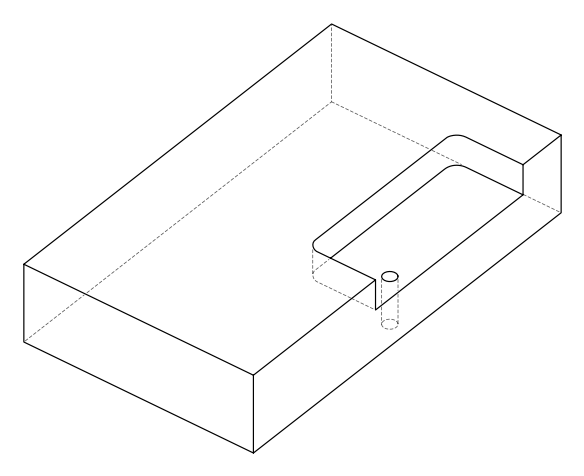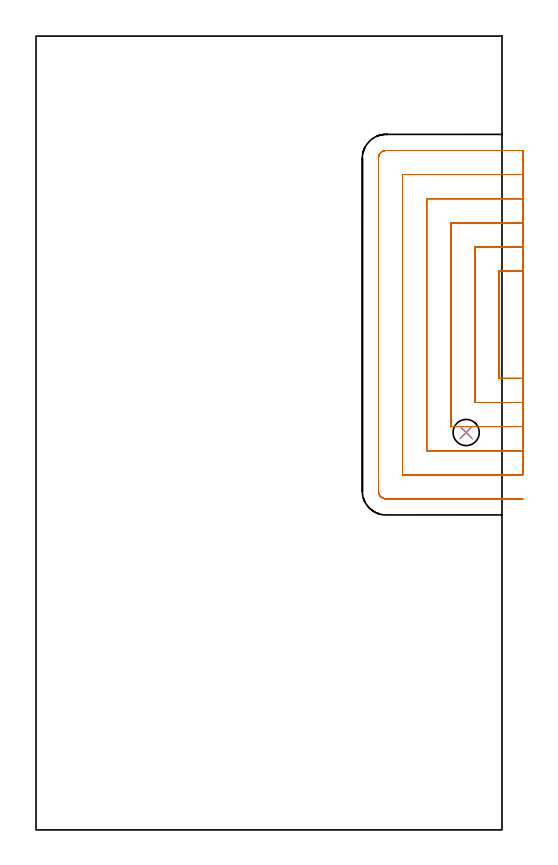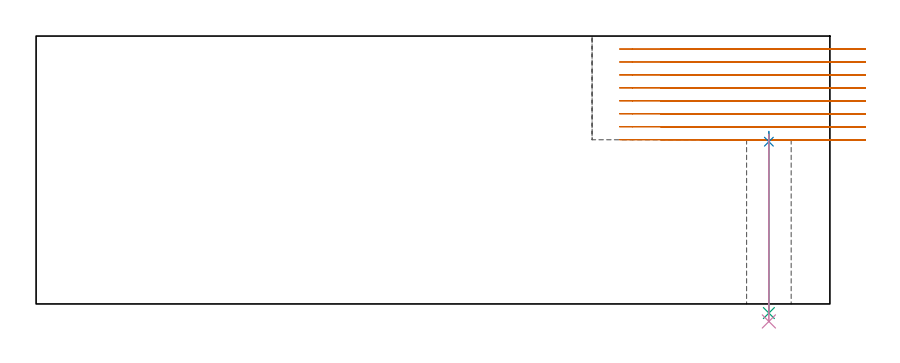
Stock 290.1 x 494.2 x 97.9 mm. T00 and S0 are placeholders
(PLAN: 4 operations, 3 tool changes, 47.6 min)
(1 MILL_SLOT | SLOT_PARTIAL_RECTANGULAR | UGT0201_094 | Follow Part, ap 5, ae 75% | 47 min | 776807 mm3)
(2 SPOT_DRILL | STEP1HOLE | NXT0321_9005460120000 | 0.04 min | 9 mm3)
(3 DRILL_THROUGH_HOLE_INTO_CENTER | STEP1HOLE | NXT0301_072 | 0.27 min | 4776 mm3)
(4 DRILL_TO_ENLARGE_THROUGH_HOLE | STEP1HOLE | UGT0301_287 | 0.28 min | 7719 mm3)
(TOOL UGT0201_094 | End mill 20 mm | D20 FL38 Z4)
(TOOL NXT0321_9005460120000 | NC Spot Drill, 142deg, 12mm, Carbide, Uncoated | D12 PA142 FL30 Z2)
(TOOL NXT0301_072 | Carbide Drill 10.1mm [860.1-1010-051A1-MM 2214] | D10.1 PA140 FL71 Z2)
(TOOL UGT0301_287 | Twist Drill 16.3 mm | D16.3 PA118 FL125 Z2)
(OP 1 MILL_SLOT)
G17 G21 G94 G90
T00 M6
G54
G17 G0 G90 X303.1 Y348. S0 M3
G43 Z107.9 H0
Z93.162
G94 G1 X300.1 F250.
X288.2 F500.
Y281.1
X300.1
X303.1 F250.
Y363.
X300.1
X273.2 F500.
Y266.1
X300.1
X303.1 F250.
Y378.
X300.1
X258.2 F500.
Y251.1
X300.1
X303.1 F250.
Y393.
X300.1
X243.2 F500.
Y236.1
X300.1
X303.1 F250.
Y408.
X300.1
X228.2 F500.
Y221.1
X300.1
X303.1 F250.
Y423.
X300.1
X217.9 F500.
G3 X213.2 Y418.3 R4.7
G1 Y210.8
G3 X217.9 Y206.1 R4.7
G1 X300.1
X303.1 F250.
G0 Y348. Z88.425
G1 X300.1
X288.2 F500.
Y281.1
X300.1
X303.1 F250.
Y363.
X300.1
X273.2 F500.
Y266.1
X300.1
X303.1 F250.
Y378.
X300.1
X258.2 F500.
Y251.1
X300.1
X303.1 F250.
Y393.
X300.1
X243.2 F500.
Y236.1
X300.1
X303.1 F250.
Y408.
X300.1
X228.2 F500.
Y221.1
X300.1
X303.1 F250.
Y423.
X300.1
X217.9 F500.
G3 X213.2 Y418.3 R4.7
G1 Y210.8
G3 X217.9 Y206.1 R4.7
G1 X300.1
X303.1 F250.
G0 Y348. Z83.687
G1 X300.1
X288.2 F500.
Y281.1
X300.1
X303.1 F250.
Y363.
X300.1
X273.2 F500.
Y266.1
X300.1
X303.1 F250.
Y378.
X300.1
X258.2 F500.
Y251.1
X300.1
X303.1 F250.
Y393.
X300.1
X243.2 F500.
Y236.1
X300.1
X303.1 F250.
Y408.
X300.1
X228.2 F500.
Y221.1
X300.1
X303.1 F250.
Y423.
X300.1
X217.9 F500.
G3 X213.2 Y418.3 R4.7
G1 Y210.8
G3 X217.9 Y206.1 R4.7
G1 X300.1
X303.1 F250.
G0 Y348. Z78.95
G1 X300.1
X288.2 F500.
Y281.1
X300.1
X303.1 F250.
Y363.
X300.1
X273.2 F500.
Y266.1
X300.1
X303.1 F250.
Y378.
X300.1
X258.2 F500.
Y251.1
X300.1
X303.1 F250.
Y393.
X300.1
X243.2 F500.
Y236.1
X300.1
X303.1 F250.
Y408.
X300.1
X228.2 F500.
Y221.1
X300.1
X303.1 F250.
Y423.
X300.1
X217.9 F500.
G3 X213.2 Y418.3 R4.7
G1 Y210.8
G3 X217.9 Y206.1 R4.7
G1 X300.1
X303.1 F250.
G0 Y348. Z74.212
G1 X300.1
X288.2 F500.
Y281.1
X300.1
X303.1 F250.
Y363.
X300.1
X273.2 F500.
Y266.1
X300.1
X303.1 F250.
Y378.
X300.1
X258.2 F500.
Y251.1
X300.1
X303.1 F250.
Y393.
X300.1
X243.2 F500.
Y236.1
X300.1
X303.1 F250.
Y408.
X300.1
X228.2 F500.
Y221.1
X300.1
X303.1 F250.
Y423.
X300.1
X217.9 F500.
G3 X213.2 Y418.3 R4.7
G1 Y210.8
G3 X217.9 Y206.1 R4.7
G1 X300.1
X303.1 F250.
G0 Y348. Z69.475
G1 X300.1
X288.2 F500.
Y281.1
X300.1
X303.1 F250.
Y363.
X300.1
X273.2 F500.
Y266.1
X300.1
X303.1 F250.
Y378.
X300.1
X258.2 F500.
Y251.1
X300.1
X303.1 F250.
Y393.
X300.1
X243.2 F500.
Y236.1
X300.1
X303.1 F250.
Y408.
X300.1
X228.2 F500.
Y221.1
X300.1
X303.1 F250.
Y423.
X300.1
X217.9 F500.
G3 X213.2 Y418.3 R4.7
G1 Y210.8
G3 X217.9 Y206.1 R4.7
G1 X300.1
X303.1 F250.
G0 Y348. Z64.737
G1 X300.1
X288.2 F500.
Y281.1
X300.1
X303.1 F250.
Y363.
X300.1
X273.2 F500.
Y266.1
X300.1
X303.1 F250.
Y378.
X300.1
X258.2 F500.
Y251.1
X300.1
X303.1 F250.
Y393.
X300.1
X243.2 F500.
Y236.1
X300.1
X303.1 F250.
Y408.
X300.1
X228.2 F500.
Y221.1
X300.1
X303.1 F250.
Y423.
X300.1
X217.9 F500.
G3 X213.2 Y418.3 R4.7
G1 Y210.8
G3 X217.9 Y206.1 R4.7
G1 X300.1
X303.1 F250.
G0 Y348. Z60.
G1 X300.1
X288.2 F500.
Y281.1
X300.1
X303.1 F250.
Y363.
X300.1
X273.2 F500.
Y266.1
X300.1
X303.1 F250.
Y378.
X300.1
X258.2 F500.
Y251.1
X300.1
X303.1 F250.
Y393.
X300.1
X243.2 F500.
Y236.1
X300.1
X303.1 F250.
Y408.
X300.1
X228.2 F500.
Y221.1
X300.1
X303.1 F250.
Y423.
X300.1
X217.9 F500.
G3 X213.2 Y418.3 R4.7
G1 Y210.8
G3 X217.9 Y206.1 R4.7
G1 X300.1
X303.1 F250.
G0 Z107.9
M5
M2
(OP 2 SPOT_DRILL)
G17 G21 G94 G90
T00 M6
G54
G17 G0 G90 X267.8 Y247.4 S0 M3
G43 Z107.9 H0
G94 G81 G98 Z59.298 F250. R63.
G80
M5
M2
(OP 3 DRILL_THROUGH_HOLE_INTO_CENTER)
G17 G21 G94 G90
T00 M6
G54
G17 G0 G90 X267.8 Y247.4 S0 M3
G43 Z107.9 H1
G94 G73 G98 Z-3.338 F250. Q9.048 R62.
G80
M5
M2
(OP 4 DRILL_TO_ENLARGE_THROUGH_HOLE)
G17 G21 G94 G90
T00 M6
G54
G17 G0 G90 X267.8 Y247.4 S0 M3
G43 Z107.9 H0
G94 G73 G98 Z-6.397 F250. Q13.279 R62.
G80
M5
M2
